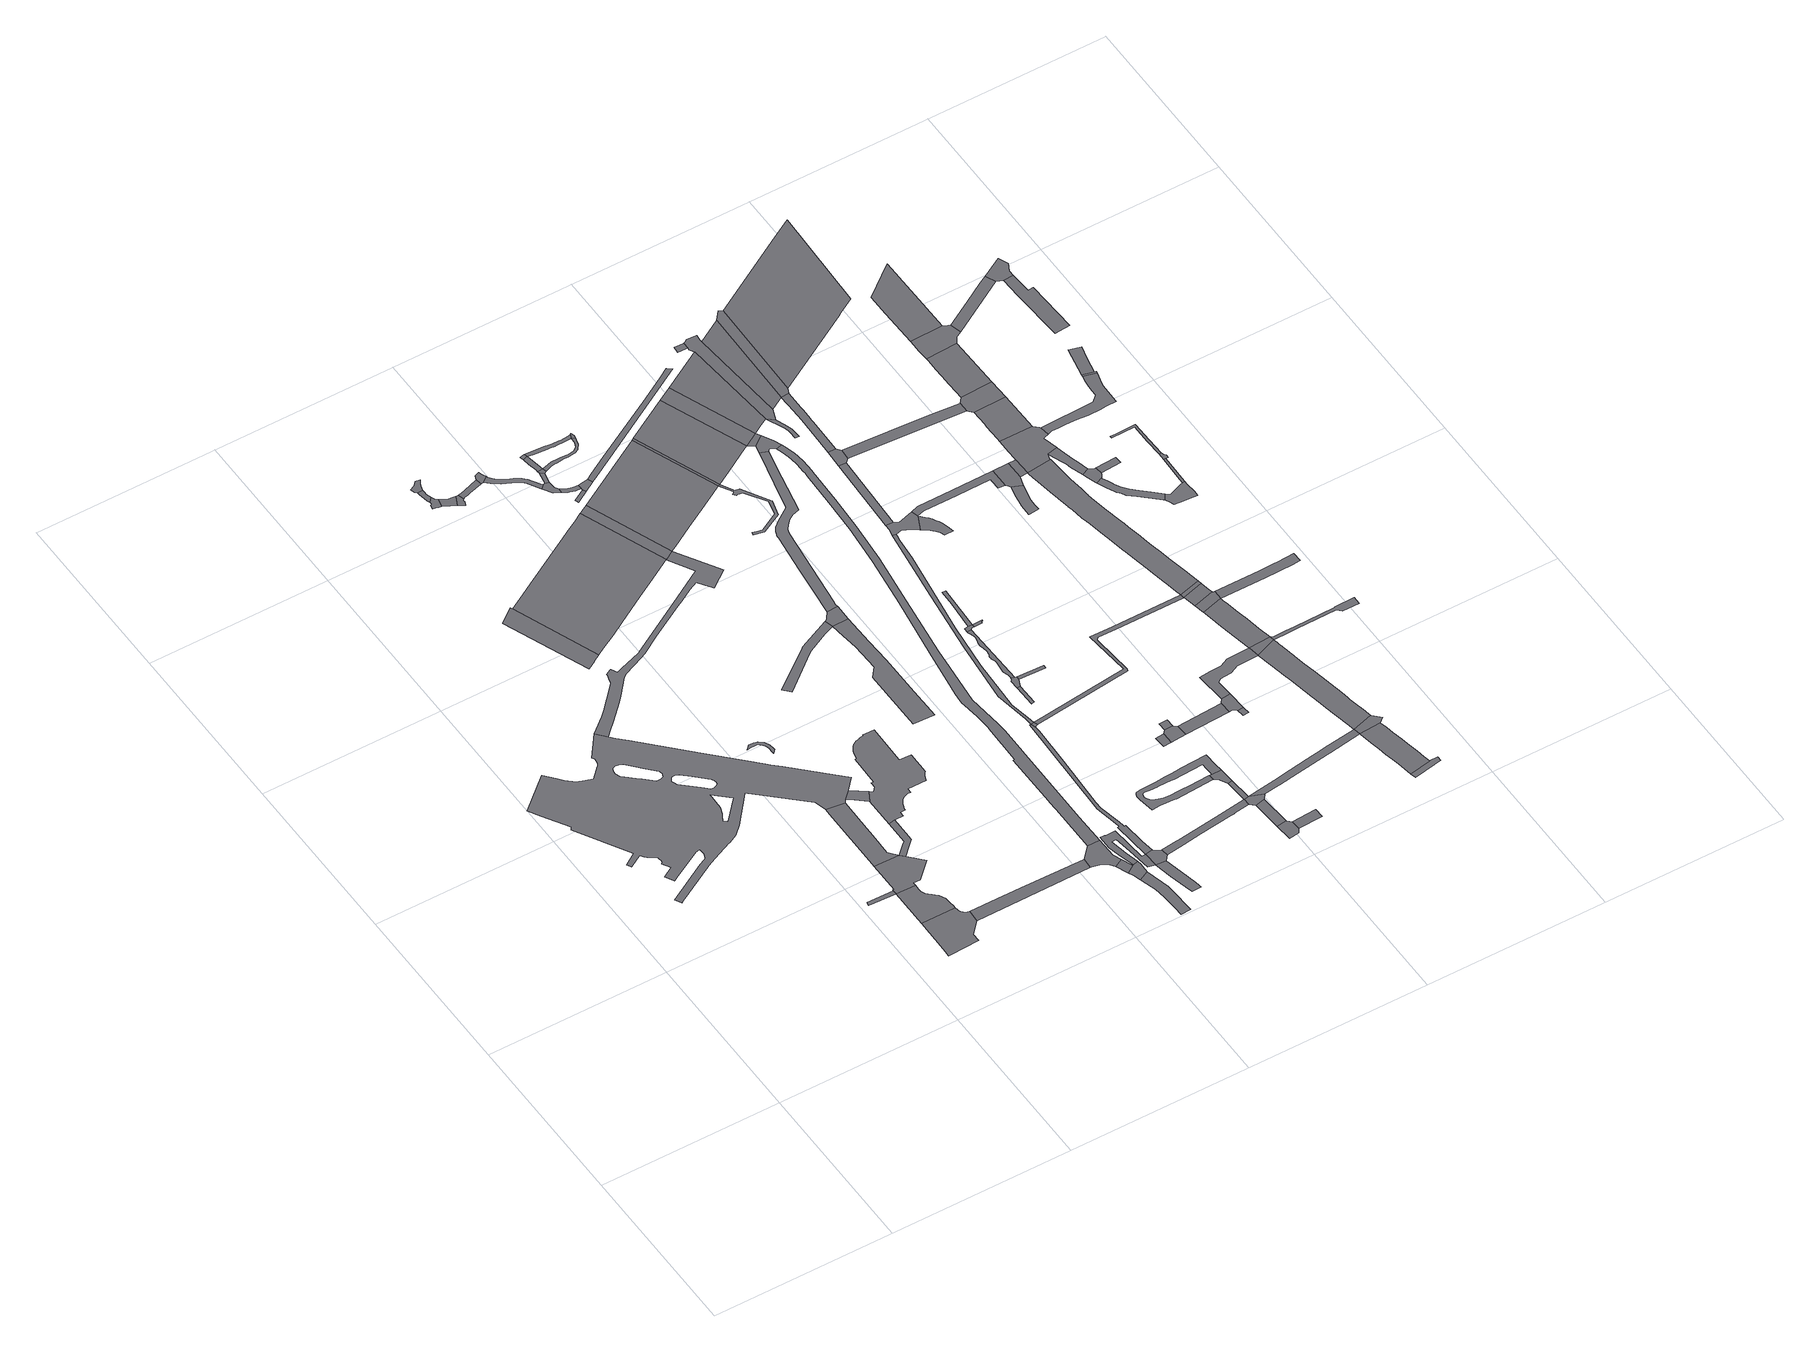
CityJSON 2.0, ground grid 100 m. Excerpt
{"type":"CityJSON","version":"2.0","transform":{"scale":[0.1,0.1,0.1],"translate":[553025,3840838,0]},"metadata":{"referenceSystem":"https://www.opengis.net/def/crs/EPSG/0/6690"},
"CityObjects":{
"road1":{"type":"Road","geometry":[{"type":"MultiSurface","lod":"1","boundaries":[[[0,1,2,3,4,5,6,7,8,9,10,11,12,13,14,15,16,17,18,19,20,21,22,23,24,25,26,27,28,29,30,31,32,33,34,35,36,37,38,39,40,41,42,43,44,45,46,47,48,49,50,51,52,53,54,55,56,57,58,59,60,61,62,63,64,65,66,67,68],[69,70,71,72,73,74,75,76,77],[78,79,80,81,82,83,84,85,86,87,88,89,90,91,92,93,94,95,96],[97,98,99,100,101,102,103,104,105,106,107,108,109,110,111,112,113,114,115,116,117,118,119]]]}]},
"road2":{"type":"Road","geometry":[{"type":"MultiSurface","lod":"1","boundaries":[[[120,121,122,123,124]]]}]},
"road3":{"type":"Road","geometry":[{"type":"MultiSurface","lod":"1","boundaries":[[[125,126,127,128,129,130,131,132,133,134,135,136,137,138]]]}]},
"road4":{"type":"Road","attributes":{"RoadStructureAttribute.sectionType":"1"},"geometry":[{"type":"MultiSurface","lod":"1","boundaries":[[[123,125,138,139,140,141,142,143,144,145,146,147,148,149,150,151,152]]]}]},
"road5":{"type":"Road","geometry":[{"type":"MultiSurface","lod":"1","boundaries":[[[153,154,155,124,123,152,156,157,158,159,160]]]}]},
"road6":{"type":"Road","geometry":[{"type":"MultiSurface","lod":"1","boundaries":[[[161,162,163,164,165,166,167,168]]]}]},
"road7":{"type":"Road","attributes":{"RoadStructureAttribute.sectionType":"1"},"geometry":[{"type":"MultiSurface","lod":"1","boundaries":[[[56,169,170,153,160,171,172,173,57]]]}]},
"road8":{"type":"Road","attributes":{"RoadStructureAttribute.sectionType":"1"},"geometry":[{"type":"MultiSurface","lod":"1","boundaries":[[[174,175,176,177,178,179,180,160,159]]]}]},
"road9":{"type":"Road","geometry":[{"type":"MultiSurface","lod":"1","boundaries":[[[181,182,183,184,185,186,187,188,189,190,191,192,193,194,195,196,197,198,199,200,201,202,203,204,205,206,207,208]]]}]},
"road10":{"type":"Road","geometry":[{"type":"MultiSurface","lod":"1","boundaries":[[[59,58,209,210,211]]]}]},
"road11":{"type":"Road","attributes":{"RoadStructureAttribute.sectionType":"1"},"geometry":[{"type":"MultiSurface","lod":"1","boundaries":[[[212,213,132,131,214,215,216]]]}]},
"road12":{"type":"Road","attributes":{"RoadStructureAttribute.sectionType":"1"},"geometry":[{"type":"MultiSurface","lod":"1","boundaries":[[[217,218,219,220,221,222,223,224,225,226,227,228,229,230,231,232,233,234,235,236,237,238,239,240,241,242,243,244,245,246,247,248,249,250,251,2,1]]]}]},
"road13":{"type":"Road","geometry":[{"type":"MultiSurface","lod":"1","boundaries":[[[252,253,254,255,256,257,258,259,260,261,262,263]]]}]},
"road14":{"type":"Road","attributes":{"RoadStructureAttribute.sectionType":"1"},"geometry":[{"type":"MultiSurface","lod":"1","boundaries":[[[264,265,266,267,268,269,270,271,272,254,253]]]}]},
"road15":{"type":"Road","geometry":[{"type":"MultiSurface","lod":"1","boundaries":[[[273,274,275,276,277,278,279,268,267,280,281,282,283]]]}]},
"road16":{"type":"Road","attributes":{"RoadStructureAttribute.sectionType":"1"},"geometry":[{"type":"MultiSurface","lod":"1","boundaries":[[[284,285,286,287,263,262,288,289,290,291,292]]]}]},
"road17":{"type":"Road","attributes":{"RoadStructureAttribute.sectionType":"1"},"geometry":[{"type":"MultiSurface","lod":"1","boundaries":[[[293,294,295,296,297,298,299,300,301,302,303,304,305,306,307,308,309,310,311,312,313,314,315,316,317,318,319,320,321,322,323,324,325,326,327,328,329,330,331,332,333,211,210,178,177]]]}]},
"road18":{"type":"Road","attributes":{"RoadStructureAttribute.sectionType":"1"},"geometry":[{"type":"MultiSurface","lod":"1","boundaries":[[[334,335,336,337,338,339,340,341,342,343,168,167,344,345,346,347,348,349,350]]]}]},
"road19":{"type":"Road","geometry":[{"type":"MultiSurface","lod":"1","boundaries":[[[351,292,291,352,353,354,355,356]]]}]},
"road20":{"type":"Road","attributes":{"RoadStructureAttribute.sectionType":"1"},"geometry":[{"type":"MultiSurface","lod":"1","boundaries":[[[357,358,359,360,351,356,361,362,363,364]]]}]},
"road21":{"type":"Road","geometry":[{"type":"MultiSurface","lod":"1","boundaries":[[[365,366,367,357,364,368,369]]]}]},
"road22":{"type":"Road","geometry":[{"type":"MultiSurface","lod":"1","boundaries":[[[370,371,372,216,215,373,374,375,376,377,378,379]]]}]},
"road23":{"type":"Road","attributes":{"RoadStructureAttribute.sectionType":"1"},"geometry":[{"type":"MultiSurface","lod":"1","boundaries":[[[380,381,382,383,384,385,386,387,388,369,368,389,390,391,392,393,394,395,396]]]}]},
"road24":{"type":"Road","attributes":{"RoadStructureAttribute.sectionType":"1"},"geometry":[{"type":"MultiSurface","lod":"1","boundaries":[[[397,398,399,400,401,402,403,404,405,406,407,408,409,410]]]}]},
"road25":{"type":"Road","attributes":{"RoadStructureAttribute.sectionType":"1"},"geometry":[{"type":"MultiSurface","lod":"1","boundaries":[[[379,378,411,412]]]}]},
"road26":{"type":"Road","geometry":[{"type":"MultiSurface","lod":"1","boundaries":[[[413,414,415,412,411,416,401,400]]]}]},
"road27":{"type":"Road","attributes":{"RoadStructureAttribute.sectionType":"1"},"geometry":[{"type":"MultiSurface","lod":"1","boundaries":[[[417,418,419,420,421,422,423,424,425]]]}]},
"road28":{"type":"Road","geometry":[{"type":"MultiSurface","lod":"1","boundaries":[[[426,396,395,427,428,429,430,431]]]}]},
"road29":{"type":"Road","geometry":[{"type":"MultiSurface","lod":"1","boundaries":[[[432,433,434,334,350,435,236,235]]]}]},
"road30":{"type":"Road","attributes":{"RoadStructureAttribute.sectionType":"1"},"geometry":[{"type":"MultiSurface","lod":"1","boundaries":[[[436,437,438,439,440,441,442,415,414,443,444,445,446,447,448,449]]]}]},
"road31":{"type":"Road","attributes":{"RoadStructureAttribute.sectionType":"1"},"geometry":[{"type":"MultiSurface","lod":"1","boundaries":[[[450,426,431,451]]]}]},
"road32":{"type":"Road","attributes":{"RoadStructureAttribute.sectionType":"1"},"geometry":[{"type":"MultiSurface","lod":"1","boundaries":[[[448,452,453,454,455,456,457,458,459,460]]]}]},
"road33":{"type":"Road","geometry":[{"type":"MultiSurface","lod":"1","boundaries":[[[461,462,463,464]]]}]},
"road34":{"type":"Road","geometry":[{"type":"MultiSurface","lod":"1","boundaries":[[[465,466,450,451,467]]]}]},
"road35":{"type":"Road","attributes":{"RoadStructureAttribute.sectionType":"1"},"geometry":[{"type":"MultiSurface","lod":"1","boundaries":[[[468,469,470,471,429,428,472,473,474,475,476,477]]]}]},
"road36":{"type":"Road","attributes":{"RoadStructureAttribute.sectionType":"1"},"geometry":[{"type":"MultiSurface","lod":"1","boundaries":[[[478,479,480,481,482,483,466,465]]]}]},
"road37":{"type":"Road","geometry":[{"type":"MultiSurface","lod":"1","boundaries":[[[484,485,480,479]]]}]},
"road38":{"type":"Road","geometry":[{"type":"MultiSurface","lod":"1","boundaries":[[[486,487,488,449,448,460,489,490]]]}]},
"road39":{"type":"Road","geometry":[{"type":"MultiSurface","lod":"1","boundaries":[[[491,492,477,476,461,464,493]]]}]},
"road40":{"type":"Road","attributes":{"RoadStructureAttribute.sectionType":"1"},"geometry":[{"type":"MultiSurface","lod":"1","boundaries":[[[494,495,496,497,498,499,500,501,502,503,425]]]}]},
"road41":{"type":"Road","attributes":{"RoadStructureAttribute.sectionType":"1"},"geometry":[{"type":"MultiSurface","lod":"1","boundaries":[[[504,505,506,507,508,509,510,511,512,513,514,515,516,465,467,517,518,519,520,521,522,523,524,525,526,527,528,529,530]]]}]},
"road42":{"type":"Road","attributes":{"RoadStructureAttribute.sectionType":"1"},"geometry":[{"type":"MultiSurface","lod":"1","boundaries":[[[531,532,533,534,535,484,479,536,537,538,539,540,541,504,542]]]}]},
"road43":{"type":"Road","attributes":{"RoadStructureAttribute.sectionType":"1"},"geometry":[{"type":"MultiSurface","lod":"1","boundaries":[[[543,544,545,546,547,548,449,488,549,550,551,552,553,554,555,556,557,558]]]}]},
"road44":{"type":"Road","geometry":[{"type":"MultiSurface","lod":"1","boundaries":[[[559,560,561,562,563,417,425,503]]]}]},
"road45":{"type":"Road","attributes":{"RoadStructureAttribute.sectionType":"1"},"geometry":[{"type":"MultiSurface","lod":"1","boundaries":[[[564,432,235,565,566,567,568,569,570]]]}]},
"road46":{"type":"Road","geometry":[{"type":"MultiSurface","lod":"1","boundaries":[[[571,542,504,530,572]]]}]},
"road47":{"type":"Road","geometry":[{"type":"MultiSurface","lod":"1","boundaries":[[[573,543,558,574,575]]]}]},
"road48":{"type":"Road","attributes":{"RoadStructureAttribute.sectionType":"1"},"geometry":[{"type":"MultiSurface","lod":"1","boundaries":[[[576,577,578,579,580,581,490,489,582,583,584,585,586,587]]]}]},
"road49":{"type":"Road","attributes":{"RoadStructureAttribute.sectionType":"1"},"geometry":[{"type":"MultiSurface","lod":"1","boundaries":[[[588,589,590,591,592,593,594,595,596,597,598,599,600,601,602,603,604,605,606,607,608,609,610,611,612,613,614,615,616,617,618,619,620,621,622,623,624,625,626,627,628,629,630,631,632,633,634,635,636,372,371]]]}]},
"road50":{"type":"Road","geometry":[{"type":"MultiSurface","lod":"1","boundaries":[[[637,638,639,640]]]}]},
"road51":{"type":"Road","geometry":[{"type":"MultiSurface","lod":"1","boundaries":[[[641,642,643,640,639,644,645,646]]]}]},
"road52":{"type":"Road","geometry":[{"type":"MultiSurface","lod":"1","boundaries":[[[647,648,649,650,651,652,653,654,655,656,657,658,659,660,661,662,663,664,665,666,667,668,669,670,671,672,673,674,675,676,677,678,679,680,681,682,683,684,685,686,687,688,689,690,691,692]]]}]},
"road53":{"type":"Road","geometry":[{"type":"MultiSurface","lod":"1","boundaries":[[[693,564,570,694]]]}]},
"road54":{"type":"Road","geometry":[{"type":"MultiSurface","lod":"1","boundaries":[[[695,696,697,698,699,700,701,702,703,704,705,706,707,708,709,710,711,712,713,694,570]]]}]},
"road55":{"type":"Road","geometry":[{"type":"MultiSurface","lod":"1","boundaries":[[[714,715,716,717,718,719,720,721,722,723,724,725,726,727,728,729,730,731,732,733,734,735,736,737,738,739,740,741,742,743,744,745,746,747,748,749,641,646]]]}]},
"road56":{"type":"Road","attributes":{"RoadStructureAttribute.sectionType":"1"},"geometry":[{"type":"MultiSurface","lod":"1","boundaries":[[[750,751,752,753,754,755,756,757,758,759,760,761,762,763,764,765,560,559,766,767,768,769,770,771,772,773,774,775,776,777,778,779]]]}]},
"road57":{"type":"Road","attributes":{"RoadStructureAttribute.sectionType":"1"},"geometry":[{"type":"MultiSurface","lod":"1","boundaries":[[[780,781,782,783,784,785,786,787,491,493]]]}]},
"road58":{"type":"Road","attributes":{"RoadStructureAttribute.sectionType":"1"},"geometry":[{"type":"MultiSurface","lod":"1","boundaries":[[[788,789,790,791,792,793,794,543,573,795,796,797,798,799,800,801,802,803]]]}]},
"road59":{"type":"Road","geometry":[{"type":"MultiSurface","lod":"1","boundaries":[[[804,805,645,644]]]}]},
"road60":{"type":"Road","geometry":[{"type":"MultiSurface","lod":"1","boundaries":[[[806,807,715,714,808,809,810]]]}]},
"road61":{"type":"Road","geometry":[{"type":"MultiSurface","lod":"1","boundaries":[[[811,812,813,814,815,816]]]}]},
"road62":{"type":"Road","attributes":{"RoadStructureAttribute.sectionType":"1"},"geometry":[{"type":"MultiSurface","lod":"1","boundaries":[[[817,818,812,811]]]}]},
"road63":{"type":"Road","attributes":{"RoadStructureAttribute.sectionType":"1"},"geometry":[{"type":"MultiSurface","lod":"1","boundaries":[[[819,693,694,820,821,822]]]}]},
"road64":{"type":"Road","geometry":[{"type":"MultiSurface","lod":"1","boundaries":[[[823,824,825,826,827,576,828]]]}]},
"road65":{"type":"Road","geometry":[{"type":"MultiSurface","lod":"1","boundaries":[[[692,691,668,667,829,825,824]]]}]},
"road66":{"type":"Road","geometry":[{"type":"MultiSurface","lod":"1","boundaries":[[[830,831,832,833,810,809]]]}]},
"road67":{"type":"Road","attributes":{"RoadStructureAttribute.sectionType":"1"},"geometry":[{"type":"MultiSurface","lod":"1","boundaries":[[[834,835,836,837]]]}]},
"road68":{"type":"Road","geometry":[{"type":"MultiSurface","lod":"1","boundaries":[[[828,576,587,818,817,838]]]}]},
"road69":{"type":"Road","geometry":[{"type":"MultiSurface","lod":"1","boundaries":[[[839,840,841,806,810]]]}]},
"road70":{"type":"Road","attributes":{"RoadStructureAttribute.sectionType":"1"},"geometry":[{"type":"MultiSurface","lod":"1","boundaries":[[[842,843,816,815]]]}]},
"road71":{"type":"Road","attributes":{"RoadStructureAttribute.sectionType":"1"},"geometry":[{"type":"MultiSurface","lod":"1","boundaries":[[[844,845,834,837,846,847]]]}]},
"road72":{"type":"Road","geometry":[{"type":"MultiSurface","lod":"1","boundaries":[[[848,849,845,844]]]}]},
"road73":{"type":"Road","geometry":[{"type":"MultiSurface","lod":"1","boundaries":[[[850,819,822,851]]]}]},
"road74":{"type":"Road","attributes":{"RoadStructureAttribute.sectionType":"1"},"geometry":[{"type":"MultiSurface","lod":"1","boundaries":[[[851,822,852,853]]]}]},
"road75":{"type":"Road","geometry":[{"type":"MultiSurface","lod":"1","boundaries":[[[854,853,852,750,779,855,856,857,858,859,607,606]]]}]},
"road76":{"type":"Road","attributes":{"RoadStructureAttribute.sectionType":"1"},"geometry":[{"type":"MultiSurface","lod":"1","boundaries":[[[860,861,862,573,575,863,864,865,866,867,868,869,870]]]}]},
"road77":{"type":"Road","attributes":{"RoadStructureAttribute.sectionType":"1"},"geometry":[{"type":"MultiSurface","lod":"1","boundaries":[[[871,847,846,872]]]}]},
"road78":{"type":"Road","geometry":[{"type":"MultiSurface","lod":"1","boundaries":[[[873,874,875,876,877,788,803,878,879,880,881]]]}]},
"road79":{"type":"Road","attributes":{"RoadStructureAttribute.sectionType":"1"},"geometry":[{"type":"MultiSurface","lod":"1","boundaries":[[[882,850,851,883,884,885]]]}]},
"road80":{"type":"Road","attributes":{"RoadStructureAttribute.sectionType":"1"},"geometry":[{"type":"MultiSurface","lod":"1","boundaries":[[[886,876,875,887]]]}]},
"road81":{"type":"Road","attributes":{"RoadStructureAttribute.sectionType":"1"},"geometry":[{"type":"MultiSurface","lod":"1","boundaries":[[[888,889,890,891,892,893,894,828,838,895,896,897,898,899,900]]]}]},
"road82":{"type":"Road","geometry":[{"type":"MultiSurface","lod":"1","boundaries":[[[901,902,903,904,905,906,907,908,909,910,911,912,913,881,880]]]}]},
"road83":{"type":"Road","geometry":[{"type":"MultiSurface","lod":"1","boundaries":[[[885,914,915,916,917,918,919,920,921,922]]]}]},
"road84":{"type":"Road","geometry":[{"type":"MultiSurface","lod":"1","boundaries":[[[923,924,886,887,925,926]]]}]},
"road85":{"type":"Road","geometry":[{"type":"MultiSurface","lod":"1","boundaries":[[[927,928,871,872,929,930,931]]]}]},
"road86":{"type":"Road","geometry":[{"type":"MultiSurface","lod":"1","boundaries":[[[932,933,931,930]]]}]},
"road87":{"type":"Road","geometry":[{"type":"MultiSurface","lod":"1","boundaries":[[[934,935,936,937,938]]]}]},
"road88":{"type":"Road","geometry":[{"type":"MultiSurface","lod":"1","boundaries":[[[939,940,938,937,941,882,885,922,942,943,944,945]]]}]},
"road89":{"type":"Road","attributes":{"RoadStructureAttribute.sectionType":"1"},"geometry":[{"type":"MultiSurface","lod":"1","boundaries":[[[946,947,948,949,950,951,952,953,954,955,956,957,958,959,924,923]]]}]},
"road90":{"type":"Road","geometry":[{"type":"MultiSurface","lod":"1","boundaries":[[[960,943,942,954]]]}]},
"road91":{"type":"Road","attributes":{"RoadStructureAttribute.sectionType":"1"},"geometry":[{"type":"MultiSurface","lod":"1","boundaries":[[[961,962,963,873,881,964,965,966,967,968,969]]]}]},
"road92":{"type":"Road","attributes":{"RoadStructureAttribute.sectionType":"1"},"geometry":[{"type":"MultiSurface","lod":"1","boundaries":[[[970,971,972,973,974,928,927,975,976,977,978,979]]]}]},
"road93":{"type":"Road","geometry":[{"type":"MultiSurface","lod":"1","boundaries":[[[980,960,954,953,981,982]]]}]},
"road94":{"type":"Road","attributes":{"function":"3","RoadStructureAttribute.sectionType":"1"},"geometry":[{"type":"MultiSurface","lod":"1","boundaries":[[[983,984,985,986,987,988,989,990,991,992,993,994,995,996,997,998,999]]]}]},
"road95":{"type":"Road","geometry":[{"type":"MultiSurface","lod":"1","boundaries":[[[1000,999,998,1001,1002,1003,1004]]]}]},
"road96":{"type":"Road","attributes":{"RoadStructureAttribute.sectionType":"1"},"geometry":[{"type":"MultiSurface","lod":"1","boundaries":[[[1005,1006,926,925,1007,1008,1009]]]}]},
"road97":{"type":"Road","geometry":[{"type":"MultiSurface","lod":"1","boundaries":[[[1010,888,900,990,989,1011,1012]]]}]},
"road98":{"type":"Road","attributes":{"function":"3","RoadStructureAttribute.sectionType":"1"},"geometry":[{"type":"MultiSurface","lod":"1","boundaries":[[[1013,1014,1015,1016,1017,1018,1019,1020,1021,1022,1023,1024,1025,1026,1027,1028,1029,1030,1031,979,1032,1033,1034,1035,1036,1037,1038,1039,1040,1041,1042,1043,1044,888,1010]]]}]},
"road99":{"type":"Road","attributes":{"RoadStructureAttribute.sectionType":"1"},"geometry":[{"type":"MultiSurface","lod":"1","boundaries":[[[1045,1046,1047,1048,1049,1050,1051,1052,1053,1054,1055]]]}]},
"road100":{"type":"Road","geometry":[{"type":"MultiSurface","lod":"1","boundaries":[[[1056,970,979,1031]]]}]},
"road101":{"type":"Road","attributes":{"function":"3","RoadStructureAttribute.sectionType":"1"},"geometry":[{"type":"MultiSurface","lod":"1","boundaries":[[[1057,1058,1059,1060,1061,1062,1063,1064,1065,1066,1067,1068,970,1056]]]}]},
"road102":{"type":"Road","attributes":{"RoadStructureAttribute.sectionType":"1"},"geometry":[{"type":"MultiSurface","lod":"1","boundaries":[[[1069,961,969,1070,1071,1045,1055,1072,1073,1074]]]}]},
"road103":{"type":"Road","geometry":[{"type":"MultiSurface","lod":"1","boundaries":[[[1075,1076,1077,1065,1064,1078]]]}]},
"road104":{"type":"Road","attributes":{"function":"3","RoadStructureAttribute.sectionType":"1"},"geometry":[{"type":"MultiSurface","lod":"1","boundaries":[[[1079,1080,1081,1077,1076]]]}]},
"road105":{"type":"Road","geometry":[{"type":"MultiSurface","lod":"1","boundaries":[[[1082,870,869,1081,1080]]]}]},
"road106":{"type":"Road","geometry":[{"type":"MultiSurface","lod":"1","boundaries":[[[1083,1069,1074,1084]]]}]},
"road107":{"type":"Road","attributes":{"function":"3","RoadStructureAttribute.sectionType":"1"},"geometry":[{"type":"MultiSurface","lod":"1","boundaries":[[[1085,1086,1087,1088,1089,1090,1091,1092,1093,1094,1095,1096,1097,1098,1099,1100,1101,1102,1103,1104,1105,1084,1106,1107,1108,1109,1110,1111,1112,1113,1114,1115,1116,1117,1118,1119,1120,1121,1122,1123,1124,1125,1126,1127,1128,1129,1130,1131,1132,1133,870,1082]]]}]},
"road108":{"type":"Road","attributes":{"RoadStructureAttribute.sectionType":"1"},"geometry":[{"type":"MultiSurface","lod":"1","boundaries":[[[1134,1135,982,981,1136,1137,1138]]]}]},
"road109":{"type":"Road","geometry":[{"type":"MultiSurface","lod":"1","boundaries":[[[1139,1140,1141,1083,1084,1105,1142,1143,1144,1145,1146,1147,1148,1149,1150,1151,1152,1153]]]}]},
"road110":{"type":"Road","attributes":{"RoadStructureAttribute.sectionType":"1"},"geometry":[{"type":"MultiSurface","lod":"1","boundaries":[[[1154,1155,1156,1157,1158,1159,1160,1056,1031,1161,1162,1163,1164,1165,1166]]]}]},
"road111":{"type":"Road","attributes":{"RoadStructureAttribute.sectionType":"1"},"geometry":[{"type":"MultiSurface","lod":"1","boundaries":[[[1167,1168,1169,1147,1146,1170,1171,1172,1173,1174,1175]]]}]},
"road112":{"type":"Road","attributes":{"function":"3","RoadStructureAttribute.sectionType":"1"},"geometry":[{"type":"MultiSurface","lod":"1","boundaries":[[[1176,1177,1178,1179,1180,1181,1139,1153]]]}]},
"road113":{"type":"Road","geometry":[{"type":"MultiSurface","lod":"1","boundaries":[[[1182,1175,1174,1183,1184,1185,1186,1187,1188,1189]]]}]},
"road114":{"type":"Road","attributes":{"RoadStructureAttribute.sectionType":"1"},"geometry":[{"type":"MultiSurface","lod":"1","boundaries":[[[1190,1191,1192,1193,1194,1078,1064,1195,1196,1197]]]}]},
"road115":{"type":"Road","geometry":[{"type":"MultiSurface","lod":"1","boundaries":[[[1198,1199,1009,1008,1177,1176]]]}]},
"road116":{"type":"Road","attributes":{"RoadStructureAttribute.sectionType":"1"},"geometry":[{"type":"MultiSurface","lod":"1","boundaries":[[[1200,1201,1202,1203,1204,1205,1206,1207,1208,1209,1186,1185,1210,1211,1212,1213,1214,1215,1216,1217,1218,1219,1220,1221]]]}]},
"road117":{"type":"Road","geometry":[{"type":"MultiSurface","lod":"1","boundaries":[[[1222,1223,1224,1189,1188]]]}]},
"road118":{"type":"Road","attributes":{"function":"3","RoadStructureAttribute.sectionType":"1"},"geometry":[{"type":"MultiSurface","lod":"1","boundaries":[[[1225,1226,1227,1228,1229,1230,1231,1199,1198]]]}]},
"road119":{"type":"Road","geometry":[{"type":"MultiSurface","lod":"1","boundaries":[[[1232,1233,1234,1235,1236,1237,1238,1239,1221,1220,1240,1241,1242,1243,1244,1245,1246]]]}]},
"road120":{"type":"Road","geometry":[{"type":"MultiSurface","lod":"1","boundaries":[[[1247,1248,1249,1250,1226,1225,1251,1252,1253,1254]]]}]},
"road121":{"type":"Road","attributes":{"function":"3","RoadStructureAttribute.sectionType":"1"},"geometry":[{"type":"MultiSurface","lod":"1","boundaries":[[[1255,1256,1257,1249,1248]]]}]},
"road122":{"type":"Road","attributes":{"RoadStructureAttribute.sectionType":"1"},"geometry":[{"type":"MultiSurface","lod":"1","boundaries":[[[1258,1259,1234,1233,1260,1261]]]}]},
"road123":{"type":"Road","attributes":{"RoadStructureAttribute.sectionType":"1"},"geometry":[{"type":"MultiSurface","lod":"1","boundaries":[[[1262,1263,1264,1265,1266,1267,1268,1269,1270,1271,1272]]]}]},
"road124":{"type":"Road","attributes":{"RoadStructureAttribute.sectionType":"1"},"geometry":[{"type":"MultiSurface","lod":"1","boundaries":[[[1273,1274,1275,1276,1277,1278,1279,1151,1150,1280,1281,1282,1283,1284,1285,1286,1287,1288,1289,1290,1291,1292]]]}]},
"road125":{"type":"Road","geometry":[{"type":"MultiSurface","lod":"1","boundaries":[[[1271,1258,1261,1293,1294,1295,1272]]]}]},
"road126":{"type":"Road","attributes":{"RoadStructureAttribute.sectionType":"1"},"geometry":[{"type":"MultiSurface","lod":"1","boundaries":[[[1296,1297,1298,1299,1254,1253,1300]]]}]},
"road127":{"type":"Road","geometry":[{"type":"MultiSurface","lod":"1","boundaries":[[[1301,1273,1292,1302,1303]]]}]},
"road128":{"type":"Road","attributes":{"RoadStructureAttribute.sectionType":"1"},"geometry":[{"type":"MultiSurface","lod":"1","boundaries":[[[1304,1301,1303,1305,1306]]]}]},
"road129":{"type":"Road","attributes":{"RoadStructureAttribute.sectionType":"1"},"geometry":[{"type":"MultiSurface","lod":"1","boundaries":[[[1307,1308,1309,1310,1311,1312,1313]]]}]},
"road130":{"type":"Road","geometry":[{"type":"MultiSurface","lod":"1","boundaries":[[[1314,1296,1300,1310,1309,1315,1316]]]}]}
},
"vertices":[
[605,2408,0],[581,2433,0],[536,2484,0],[442,2360,0],[452,2348,0],[452,2333,0],[448,2315,0],[438,2301,0],[435,2298,0],[379,2242,0],[341,2252,0],[298,2269,0],[253,2308,0],[228,2338,0],[182,2393,0],[1,2233,0],[41,2167,0],[121,2035,0],[111,2019,0],[281,1731,0],[212,1688,0],[227,1664,0],[297,1706,0],[310,1687,0],[320,1676,0],[339,1664,0],[347,1660,0],[358,1652,0],[362,1644,0],[365,1634,0],[367,1624,0],[365,1614,0],[356,1602,0],[381,1560,0],[323,1524,0],[349,1478,0],[369,1490,0],[533,1581,0],[559,1586,0],[560,1549,0],[550,1523,0],[540,1519,0],[508,1503,0],[283,1374,0],[303,1340,0],[313,1346,0],[527,1467,0],[538,1473,0],[584,1496,0],[700,1547,0],[701,1547,0],[751,1570,0],[800,1617,0],[931,1775,0],[934,1780,0],[1183,1549,0],[1200,1485,0],[1302,1472,0],[1315,1491,0],[1357,1534,0],[1414,1595,0],[1348,1660,0],[1176,1830,0],[1135,1870,0],[1117,1887,0],[1046,1959,0],[906,2103,0],[826,2183,0],[652,2361,0],[790,1859,0],[872,1783,0],[766,1668,0],[752,1683,0],[765,1707,0],[774,1721,0],[788,1761,0],[790,1804,0],[790,1841,0],[693,2000,0],[686,2018,0],[683,2030,0],[690,2043,0],[693,2046,0],[700,2053,0],[718,2053,0],[735,2046,0],[779,2004,0],[846,1939,0],[854,1927,0],[857,1914,0],[854,1899,0],[842,1892,0],[836,1890,0],[827,1887,0],[812,1891,0],[792,1909,0],[764,1935,0],[546,2244,0],[580,2208,0],[588,2199,0],[612,2174,0],[667,2115,0],[670,2095,0],[662,2077,0],[661,2077,0],[645,2070,0],[623,2070,0],[610,2082,0],[572,2117,0],[554,2133,0],[551,2136,0],[496,2187,0],[494,2188,0],[484,2211,0],[483,2231,0],[492,2246,0],[493,2248,0],[511,2256,0],[529,2251,0],[531,2251,0],
[1044,871,0],[1043,870,0],[1041,852,0],[1190,844,0],[1189,868,0],
[1190,619,0],[1189,424,0],[1187,374,0],[1204,373,0],[1360,381,0],[1358,427,0],[1421,494,0],[1424,563,0],[1402,569,0],[1394,577,0],[1387,588,0],[1383,598,0],[1380,609,0],[1379,619,0],
[1378,633,0],[1376,667,0],[1374,682,0],[1372,694,0],[1365,711,0],[1355,728,0],[1343,742,0],[1331,753,0],[1317,764,0],[1307,775,0],[1301,786,0],[1298,797,0],[1297,812,0],[1298,841,0],
[1198,1049,0],[1198,875,0],[1190,875,0],[1298,862,0],[1335,862,0],[1430,951,0],[1359,1025,0],[1337,1048,0],
[637,3387,0],[553,3321,0],[740,2853,0],[786,2880,0],[787,2881,0],[788,2882,0],[828,2905,0],[643,3374,0],
[1200,1448,0],[1199,1071,0],[1297,1095,0],[1299,1201,0],[1300,1326,0],
[1404,1070,0],[1440,1105,0],[1441,1230,0],[1441,1253,0],[1404,1245,0],[1404,1112,0],[1395,1103,0],
[1118,2012,0],[1131,2013,0],[1144,2013,0],[1155,2011,0],[1164,2005,0],[1173,1995,0],[1180,1986,0],[1184,1974,0],[1186,1963,0],[1186,1954,0],[1186,1943,0],[1186,1923,0],[1205,1942,0],[1204,1953,0],[1203,1963,0],[1202,1972,0],[1200,1981,0],[1197,1990,0],[1193,1998,0],[1187,2006,0],[1180,2012,0],[1172,2019,0],[1163,2025,0],[1154,2028,0],[1143,2031,0],[1129,2033,0],[1117,2033,0],[1094,2009,0],
[1349,1463,0],[1404,1417,0],[1434,1474,0],
[1710,560,0],[1546,562,0],[1564,495,0],[2059,496,0],[2063,557,0],
[613,2464,0],[653,2502,0],[744,2594,0],[774,2626,0],[851,2717,0],[871,2732,0],[931,2757,0],[986,2781,0],[1015,2793,0],[1122,2859,0],[1313,2971,0],[1345,2989,0],[1418,3030,0],[1470,3055,0],[1494,3021,0],[1518,2987,0],[1523,2980,0],[1622,3052,0],[1481,3286,0],[1429,3254,0],[1507,3118,0],[1345,3022,0],[1000,2818,0],[995,2816,0],[873,2772,0],[843,2761,0],[825,2796,0],[822,2795,0],[793,2778,0],[793,2771,0],[786,2751,0],[779,2723,0],[766,2706,0],[655,2587,0],[625,2561,0],
[710,4175,0],[703,4190,0],[682,4168,0],[683,4159,0],[681,4154,0],[680,4151,0],[673,4147,0],[668,4124,0],[692,4120,0],[697,4118,0],[713,4114,0],[723,4162,0],
[698,4205,0],[694,4221,0],[694,4235,0],[694,4251,0],[663,4249,0],[665,4234,0],[667,4216,0],[671,4199,0],[676,4183,0],
[693,4319,0],[677,4301,0],[674,4298,0],[666,4294,0],[647,4285,0],[655,4260,0],[661,4255,0],[696,4265,0],[701,4280,0],[710,4298,0],[719,4314,0],
[787,4136,0],[768,4140,0],[751,4146,0],[736,4153,0],[732,4107,0],[750,4098,0],[762,4091,0],[779,4081,0],[804,4134,0],
[1490,1253,0],[1490,1281,0],[1517,1281,0],[1518,1289,0],[1521,1301,0],[1525,1312,0],[1529,1322,0],[1536,1333,0],[1544,1343,0],[1557,1354,0],[1570,1360,0],[1584,1364,0],[1601,1363,0],[1601,1391,0],[1704,1389,0],[1706,1396,0],[1710,1407,0],[1715,1419,0],[1722,1432,0],[1731,1441,0],[1733,1566,0],[1666,1570,0],[1670,1796,0],[1608,1798,0],[1607,1792,0],[1599,1791,0],[1585,1789,0],[1576,1786,0],[1561,1782,0],[1550,1776,0],[1539,1769,0],[1529,1760,0],[1522,1749,0],[1516,1737,0],[1510,1723,0],[1502,1684,0],[1492,1685,0],[1489,1514,0],[1474,1514,0],[1476,1485,0],[1453,1459,0],
[1244,3725,0],[1192,3695,0],[1136,3664,0],[1086,3633,0],[977,3569,0],[945,3550,0],[825,3480,0],[741,3431,0],[710,3413,0],[709,3413,0],[868,2928,0],[953,2977,0],[1031,3023,0],[1113,3071,0],[1193,3118,0],[1302,3182,0],[1428,3255,0],
[818,4134,0],[801,4068,0],[814,4060,0],[824,4085,0],[821,4094,0],[827,4101,0],
[944,4172,0],[904,4159,0],[862,4144,0],[842,4139,0],[838,4107,0],[856,4111,0],[875,4116,0],[951,4139,0],
[984,4188,0],[979,4207,0],[954,4197,0],[962,4142,0],[995,4167,0],
[2192,510,0],[2191,621,0],[2124,620,0],[2076,495,0],[2096,491,0],[2115,484,0],[2131,474,0],[2147,461,0],[2165,438,0],[2211,464,0],
[1191,3982,0],[1166,4019,0],[1150,4044,0],[1148,4047,0],[1130,4066,0],[1100,4086,0],[1065,4101,0],[1025,4125,0],[999,4158,0],[990,4118,0],[1030,4088,0],[1075,4068,0],[1105,4051,0],[1127,4035,0],[1131,4031,0],[1174,3958,0],[1196,3977,0],
[2309,164,0],[2306,188,0],[2305,197,0],[2271,327,0],[2218,303,0],[2239,236,0],[2245,208,0],[2249,187,0],[2254,137,0],[2256,118,0],[2257,94,0],[2259,64,0],[2260,9,0],[2316,12,0],
[2193,372,0],[2237,400,0],
[2274,390,0],[2270,410,0],[2241,401,0],[2205,344,0],
[1849,2514,0],[1673,2433,0],[1664,2425,0],[1439,2249,0],[1475,2212,0],[1679,2379,0],[1693,2389,0],[1803,2445,0],[1863,2468,0],
[1208,3980,0],[1205,3906,0],[1239,3888,0],[1244,3915,0],[1231,3935,0],[1228,3975,0],
[1294,3754,0],[1258,3733,0],[1255,3731,0],[1454,3271,0],
[2304,427,0],[2286,633,0],[2228,632,0],[2228,636,0],[2204,637,0],[2204,556,0],[2219,486,0],[2253,487,0],[2233,583,0],[2259,584,0],[2273,483,0],[2291,354,0],[2329,345,0],[2327,429,0],
[1220,4050,0],[1240,4035,0],
[2351,245,0],[2374,148,0],[2384,106,0],[2435,109,0],[2434,118,0],[2433,131,0],[2430,147,0],[2407,245,0],[2387,340,0],
[1335,3849,0],[1267,3809,0],[1276,3790,0],[1343,3830,0],
[1248,4065,0],[1219,4061,0],[1254,4041,0],
[1304,3886,0],[1282,3894,0],[1264,3900,0],[1258,3905,0],[1249,3882,0],[1269,3870,0],[1275,3869,0],[1305,3861,0],[1335,3861,0],[1334,3884,0],
[1245,4082,0],[1229,4170,0],[1202,4162,0],[1209,4125,0],[1217,4075,0],[1218,4071,0],
[1224,4192,0],[1198,4185,0],
[2372,430,0],[2371,431,0],[2368,435,0],[2410,370,0],[2405,411,0],
[1392,3894,0],[1343,3885,0],[1403,3865,0],
[1873,2390,0],[1884,2296,0],[1890,2142,0],[1847,2087,0],[1847,1730,0],[1964,1725,0],[1963,1938,0],[1961,2148,0],[1955,2294,0],[1952,2469,0],
[1467,4157,0],[1467,4127,0],[1455,4100,0],[1435,4085,0],[1396,4079,0],[1395,4079,0],[1359,4081,0],[1355,4081,0],[1343,4081,0],[1332,4081,0],[1327,4081,0],[1322,4081,0],[1305,4081,0],[1290,4056,0],[1319,4061,0],[1320,4061,0],[1327,4061,0],[1343,4063,0],[1358,4064,0],[1366,4064,0],[1393,4064,0],[1412,4067,0],[1432,4069,0],[1455,4080,0],[1475,4110,0],[1479,4130,0],[1485,4148,0],
[1424,4174,0],[1407,4176,0],[1359,4179,0],[1356,4179,0],[1331,4182,0],[1256,4167,0],[1335,4160,0],[1351,4159,0],[1377,4156,0],[1385,4156,0],[1422,4157,0],[1474,4180,0],
[2318,1430,0],[2311,1429,0],[2290,799,0],[2313,672,0],[2316,647,0],[2307,645,0],[2358,513,0],[2346,637,0],[2339,636,0],[2338,644,0],[2333,674,0],[2307,797,0],[2307,839,0],[2319,1144,0],[2327,1372,0],[2326,1399,0],
[1951,2564,0],[1891,2561,0],[1884,2551,0],[1877,2541,0],[1863,2521,0],
[1704,3994,0],[1482,3287,0],[1509,3303,0],[1630,3373,0],[1743,3439,0],[1872,3515,0],[1891,3525,0],
[1483,4186,0],[1491,4168,0],
[2335,1432,0],[2331,1407,0],[2344,1414,0],
[2912,479,0],[2738,454,0],[2510,424,0],[2509,424,0],[2496,423,0],[2422,413,0],[2515,385,0],[2617,399,0],[2804,424,0],[2821,426,0],[2822,426,0],[2912,440,0],
[2188,798,0],[2189,934,0],[2190,1148,0],[2191,1463,0],[2189,1520,0],[2166,1713,0],[2194,1992,0],[2202,2067,0],[2246,2422,0],[2283,2721,0],[2304,2955,0],[2313,3156,0],[2318,3362,0],[2319,3375,0],[2318,3447,0],[2313,3489,0],[2309,3513,0],[2298,3561,0],[2288,3590,0],[2253,3579,0],[2263,3551,0],[2273,3505,0],[2278,3484,0],[2282,3445,0],[2282,3390,0],[2283,3376,0],[2282,3356,0],[2277,3157,0],[2268,2957,0],[2247,2725,0],[2210,2427,0],[2160,2077,0],[2125,1833,0],[2119,1789,0],[2116,1751,0],[2115,1723,0],[2117,1701,0],[2122,1669,0],[2126,1637,0],[2130,1606,0],[2132,1580,0],[2134,1551,0],[2135,1520,0],[2135,1516,0],[2132,1280,0],[2122,1278,0],[2123,966,0],[2123,960,0],[2123,901,0],
[2391,1541,0],[2407,1543,0],[2407,1665,0],[2389,1665,0],
[2398,1734,0],[2395,1723,0],[2388,1715,0],[2424,1706,0],[2425,1726,0],[2414,1727,0],
[2918,744,0],[2912,817,0],[2768,810,0],[2716,805,0],[2670,802,0],[2621,798,0],[2540,795,0],[2527,794,0],[2509,791,0],[2502,787,0],[2495,779,0],[2492,769,0],[2493,756,0],[2494,740,0],[2506,655,0],[2511,655,0],[2553,658,0],[2639,654,0],[2643,654,0],[2768,662,0],[2856,668,0],[2855,698,0],[2738,692,0],[2702,691,0],[2667,689,0],[2635,687,0],[2594,690,0],[2545,705,0],[2530,719,0],[2521,732,0],[2518,742,0],[2518,754,0],[2524,765,0],[2531,769,0],[2540,771,0],[2563,767,0],[2608,768,0],[2619,768,0],[2684,767,0],[2685,767,0],[2700,767,0],[2865,775,0],[2867,741,0],[2868,707,0],[2868,699,0],[2921,700,0],
[1715,4000,0],[1903,3532,0],
[1932,3458,0],[1931,3450,0],[1921,3444,0],[1931,3427,0],[1941,3431,0],[1951,3428,0],[1965,3425,0],[2039,3312,0],[2020,3229,0],[1918,3173,0],[1889,3178,0],[1866,3185,0],[1861,3170,0],[1919,3157,0],[2031,3217,0],[2055,3307,0],[2054,3310,0],[1966,3454,0],[1943,3460,0],
[2407,2098,0],[2383,2098,0],[2383,2090,0],[2385,2082,0],[2394,2059,0],[2396,2051,0],[2396,2044,0],[2395,2035,0],[2393,2026,0],[2390,2016,0],[2387,2005,0],[2386,2002,0],[2385,1994,0],[2386,1987,0],[2386,1982,0],[2390,1968,0],[2392,1958,0],[2394,1948,0],[2394,1935,0],[2393,1926,0],[2392,1917,0],[2388,1909,0],[2385,1900,0],[2385,1894,0],[2385,1889,0],[2391,1872,0],[2394,1863,0],[2394,1854,0],[2394,1843,0],[2389,1812,0],[2388,1801,0],[2388,1791,0],[2389,1782,0],[2397,1758,0],[2398,1751,0],[2399,1743,0],
[2169,3602,0],[2146,3496,0],[2102,3301,0],[2089,3236,0],[2009,3179,0],[1997,3169,0],[1977,3153,0],[1964,3130,0],[1953,3100,0],[1952,3088,0],[1940,2988,0],[1937,2958,0],[1935,2941,0],[1930,2895,0],[1928,2879,0],[1908,2707,0],[1950,2581,0],[1952,2597,0],[2011,3086,0],[2019,3111,0],[2033,3132,0],[2053,3154,0],[2072,3168,0],[2090,3179,0],[2106,3185,0],[2130,3191,0],[2175,3412,0],[2187,3465,0],[2203,3539,0],[2214,3587,0],
[1437,3885,0],[1557,3955,0],[2113,4281,0],[2090,4302,0],[2040,4268,0],[1881,4176,0],[1531,3975,0],[1426,3914,0],
[2416,2815,0],[2414,2803,0],[2394,2647,0],[2361,2386,0],[2317,2023,0],[2283,1664,0],[2316,1472,0],[2329,1476,0],[2308,1584,0],[2320,1878,0],[2349,2150,0],[2392,2457,0],[2419,2642,0],[2428,2767,0],[2434,2800,0],[2436,2809,0],
[2571,1700,0],[2572,1720,0],
[2406,2123,0],[2383,2119,0],[2415,2107,0],[2427,2107,0],[2426,2123,0],
[3005,253,0],[2950,247,0],[2958,151,0],[3012,157,0],[3029,180,0],[3025,234,0],
[2991,427,0],[2937,415,0],
[1956,4141,0],[1978,3576,0],[2126,3663,0],[2143,3673,0],
[2937,494,0],[2928,610,0],[2902,607,0],[2909,522,0],[2912,483,0],[2938,483,0],
[2877,653,0],
[2474,2108,0],[2474,2118,0],[2484,2118,0],[2484,2123,0],
[2815,1041,0],[2768,1038,0],[2772,973,0],[2817,976,0],
[3012,455,0],
[2438,2374,0],[2418,2375,0],[2416,2289,0],
[3165,188,0],[3162,242,0],
[2879,1063,0],[2834,1061,0],[2901,981,0],[2898,1046,0],
[2877,1108,0],[2832,1106,0],
[2035,4187,0],[2223,3720,0],
[2180,3649,0],[2237,3695,0],
[2269,3637,0],[2218,3595,0],[2226,3598,0],[2234,3597,0],[2242,3593,0],[2248,3587,0],
[2985,1756,0],[2855,1757,0],[2880,1497,0],[2890,1477,0],[2895,1487,0],[2876,1712,0],[2875,1724,0],[2885,1735,0],[2986,1733,0],[3367,1734,0],[3365,1757,0],
[3151,1061,0],[3154,996,0],
[2577,2894,0],[2490,2867,0],[2466,2884,0],[2426,2886,0],[2425,2854,0],[2469,2819,0],[2515,2796,0],[2547,2774,0],[2585,2856,0],
[2260,4318,0],[2225,3720,0],[2262,3743,0],[2314,3772,0],
[2444,3330,0],[2484,3328,0],
[3593,583,0],[3410,556,0],[3396,554,0],[3304,540,0],[3144,516,0],[3097,508,0],[2998,491,0],[3097,468,0],[3103,469,0],[3215,486,0],[3401,514,0],[3416,516,0],[3600,545,0],
[2577,2753,0],[2606,2725,0],[2619,2708,0],[2628,2685,0],[2676,2686,0],[2668,2723,0],[2665,2735,0],[2658,2756,0],[2651,2772,0],[2642,2788,0],[2634,2802,0],[2623,2816,0],[2610,2831,0],
[2356,3676,0],[2364,3653,0],[2365,3636,0],[2366,3592,0],[2386,3590,0],[2385,3636,0],[2383,3652,0],[2369,3694,0],[2350,3743,0],
[2489,3429,0],[2448,3429,0],[2506,3348,0],[2509,3408,0],
[3220,1091,0],[3168,1085,0],[3175,997,0],[3195,982,0],[3227,985,0],
[3198,940,0],[3231,942,0],
[2194,4395,0],[2192,4358,0],[2204,4358,0],[2247,4358,0],[2246,4393,0],
[2272,4407,0],[2258,4396,0],[2247,4343,0],[2374,3806,0],[2324,4356,0],[2324,4371,0],[2326,4404,0],
[2491,3549,0],[2493,3636,0],[2493,3647,0],[2494,3677,0],[2494,3712,0],[2494,3717,0],[2493,3745,0],[2493,3852,0],[2451,3850,0],[2453,3745,0],[2454,3717,0],[2454,3711,0],[2455,3676,0],[2451,3550,0],
[2457,4434,0],
[3041,2912,0],[2816,2908,0],[2620,2908,0],[2626,2868,0],[2816,2868,0],[3004,2871,0],[3004,2861,0],[3004,2805,0],[3043,2802,0],
[3455,1294,0],[3331,1290,0],[3281,1267,0],[3225,1265,0],[3154,1258,0],[3214,1181,0],[3232,1199,0],[3296,1203,0],[3346,1225,0],[3467,1230,0],
[2498,4483,0],[2508,3884,0],[2517,4470,0],
[3780,259,0],[3771,305,0],[3760,358,0],[3751,409,0],[3739,469,0],[3730,511,0],[3722,552,0],[3601,545,0],[3602,537,0],[3616,466,0],[3626,413,0],[3635,366,0],[3644,321,0],[3652,282,0],[3656,258,0],[3667,196,0],[3788,219,0],
[3790,219,0],[3673,164,0],[3794,187,0],[3833,194,0],[3833,219,0],
[2969,3378,0],[2888,3383,0],[2970,3317,0],[3144,3305,0],[3146,3365,0],
[3709,617,0],[3734,563,0],[3750,576,0],
[3702,651,0],[3701,656,0],[3686,732,0],[3681,758,0],[3679,772,0],[3671,816,0],[3651,920,0],[3636,996,0],[3619,1081,0],[3608,1135,0],[3607,1140,0],[3605,1154,0],[3599,1186,0],[3590,1232,0],[3588,1242,0],[3587,1248,0],[3586,1253,0],[3584,1267,0],[3582,1277,0],[3495,1088,0],[3501,1058,0],[3511,1010,0],[3520,963,0],[3529,914,0],[3538,868,0],[3549,809,0],[3560,753,0],[3561,749,0],[3563,741,0],[3565,727,0],[3570,700,0],[3584,630,0],
[3062,2778,0],[3048,2727,0],[3037,2647,0],[3036,2584,0],[3036,2581,0],[3065,2584,0],[3094,2587,0],[3093,2621,0],[3093,2657,0],[3111,2744,0],[3114,2755,0],
[3578,1300,0],
[3563,1377,0],[3547,1457,0],[3535,1519,0],[3522,1590,0],[3515,1621,0],[3514,1628,0],[3513,1630,0],[3513,1637,0],[3396,1603,0],[3398,1593,0],[3411,1522,0],[3418,1482,0],
[3129,2913,0],[3046,2799,0],[3052,2790,0],[3128,2799,0],[3128,2802,0],[3131,2809,0],
[3503,1691,0],[3502,1693,0],[3385,1659,0],[3513,1691,0],
[3497,1717,0],[3487,1768,0],[3370,1734,0],
[3483,1790,0],
[3173,2914,0],[3175,2812,0],
[3480,1803,0],[3465,1881,0],[3447,1973,0],[3433,2043,0],[3421,2106,0],[3411,2154,0],[3406,2182,0],[3398,2222,0],[3391,2261,0],[3386,2290,0],[3378,2328,0],[3362,2412,0],[3347,2494,0],[3340,2535,0],[3340,2540,0],[3340,2542,0],[3339,2549,0],[3335,2587,0],[3326,2672,0],[3317,2763,0],[3313,2827,0],[3175,2809,0],[3175,2803,0],[3179,2774,0],[3189,2716,0],[3200,2650,0],[3209,2597,0],[3216,2556,0],[3221,2526,0],[3221,2525,0],[3221,2524,0],[3226,2495,0],[3237,2430,0],[3248,2375,0],[3262,2302,0],[3270,2259,0],[3270,2258,0],[3280,2207,0],[3280,2206,0],[3292,2142,0],[3292,2139,0],[3294,2131,0],[3305,2071,0],[3319,1996,0],[3332,1932,0],[3344,1871,0],[3346,1857,0],[3359,1789,0],[3364,1766,0],
[3089,4806,0],[2956,4728,0],[2961,4148,0],[2981,4160,0],[3071,4213,0],
[3172,3056,0],[3172,2977,0],[3173,2923,0],[3312,2838,0],[3316,2848,0],[3318,2855,0],[3319,2857,0],[3322,2865,0],[3379,2877,0],[3358,2959,0],[3365,2962,0],[3391,2972,0],[3383,3027,0],[3378,3032,0],[3354,3055,0],
[3940,1303,0],[3939,1298,0],[3715,1296,0],[3665,1295,0],[3597,1294,0],[3584,1297,0],[3583,1297,0],[3665,1278,0],[3715,1278,0],[3935,1280,0],[3957,1258,0],[4050,1259,0],[4050,1303,0],
[3413,2745,0],[3405,2775,0],[3380,2874,0],[3325,2857,0],[3352,2786,0],[3359,2763,0],[3368,2734,0],[3391,2664,0],[3429,2683,0],
[3350,3283,0],[3171,3278,0],[3171,3237,0],[3173,3190,0],[3172,3168,0],[3172,3077,0],
[3460,2666,0],[3401,2632,0],[3414,2587,0],[3416,2582,0],[3456,2599,0],[3467,2619,0],[3470,2625,0],[3464,2666,0],
[3960,1697,0],[3917,1694,0],[3868,1693,0],[3854,1692,0],[3763,1690,0],[3763,1635,0],[3920,1639,0],[3963,1642,0],
[3347,3400,0],[3171,3395,0],
[3601,2397,0],[3558,2434,0],[3523,2468,0],[3498,2500,0],[3482,2530,0],[3477,2543,0],[3476,2545,0],[3469,2560,0],[3464,2570,0],[3454,2595,0],[3427,2555,0],[3439,2529,0],[3447,2512,0],[3465,2480,0],[3466,2479,0],[3479,2461,0],[3493,2440,0],[3532,2405,0],[3574,2369,0],[3627,2319,0],[3629,2316,0],[3651,2351,0],
[3584,2633,0],[3582,2653,0],[3581,2675,0],
[3341,3701,0],[3165,3691,0],[3166,3678,0],[3167,3612,0],[3167,3560,0],[3168,3496,0],[3170,3440,0],
[3774,2346,0],[3774,2368,0],[3761,2366,0],[3748,2361,0],[3737,2357,0],[3681,2336,0],[3672,2332,0],[3663,2340,0],[3642,2299,0],[3652,2267,0],[3680,2265,0],[3703,2264,0],[3757,2260,0],[3778,2259,0],[3780,2293,0],
[3367,3819,0],[3342,3831,0],[3162,3827,0],[3163,3752,0],[3362,3735,0],[3369,3739,0],[3395,3754,0],[3378,3813,0],
[3337,4311,0],[3157,4167,0],[3158,4041,0],
[3765,2541,0],[3761,2393,0],[3774,2393,0],[3777,2541,0],
[3776,2683,0],[3775,2761,0],[3774,2806,0],[3665,2802,0],[3632,2804,0],[3632,2797,0],[3632,2789,0],[3762,2793,0],[3763,2681,0],[3767,2583,0],[3779,2583,0],
[3729,3200,0],[3727,3188,0],[3723,3164,0],[3720,3142,0],[3718,3102,0],[3717,3065,0],[3684,3033,0],[3416,2980,0],[3436,2980,0],[3456,2980,0],[3496,2980,0],[3558,2979,0],[3616,2974,0],[3688,2975,0],[3718,2976,0],[3778,2978,0],[3778,3010,0],[3779,3096,0],[3781,3113,0],[3801,3183,0],
[3792,2541,0],[3792,2558,0],[3784,2568,0],
[3687,3995,0],[3643,3970,0],[3526,3900,0],[3525,3900,0],[3709,3939,0],
[3731,3212,0],[3801,3195,0],[3791,3196,0],
[3763,3381,0],[3810,3291,0],[3827,3364,0],
[3840,3813,0],[3809,3810,0],[3802,3928,0],[3745,3924,0],[3751,3808,0],[3768,3504,0],[3855,3511,0],
[3800,4061,0],[3801,3964,0],[3823,4005,0]
]}
